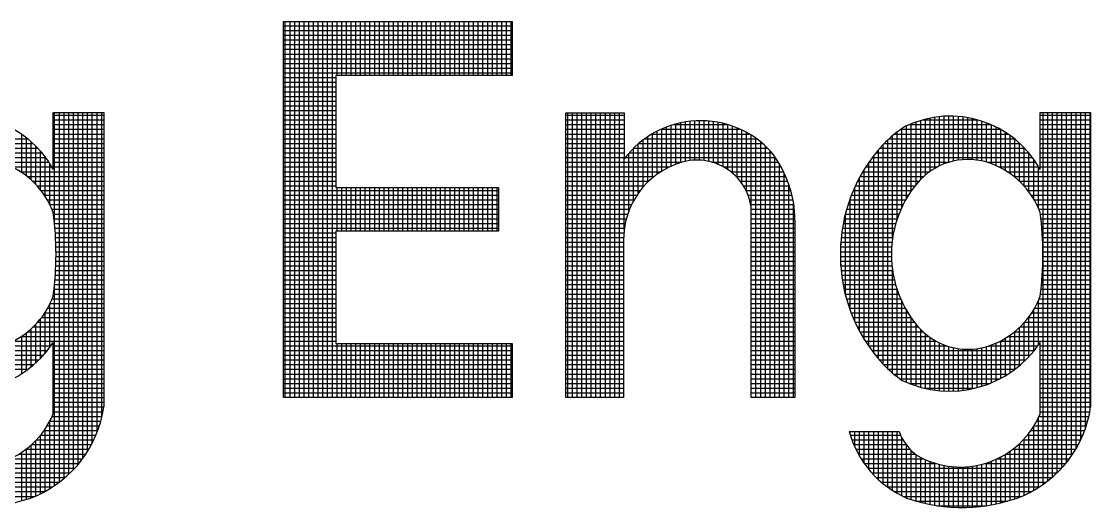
# Model space of a CAD drawing. Header units: inches. Extents: x 1019 to 1860, y -6 to 588.
# Drawn here: x 1741.166 to 1745.111, y 93.17 to 94.965 of the extents above; entities that cross this region are included whole.
import ezdxf

# ---------------------------------------------------------------- set-up
doc = ezdxf.new("R2010")
doc.units = ezdxf.units.IN
doc.header["$MEASUREMENT"] = 0
doc.layers.add('BG ÇÑ±¹Áö¿ª³\xad¹æ±â¼úÁÖ½ÄÈ¸»ç CI', color=7, linetype='Continuous')

msp = doc.modelspace()

# ---------------------------------------------------------------- linework, layer by layer
at = {"layer": 'BG ÇÑ±¹Áö¿ª³\xad¹æ±â¼úÁÖ½ÄÈ¸»ç CI', "color": 7, "linetype": 'Continuous', "lineweight": 25}
for p, q in [((1742.1333, 93.5772), (1742.1333, 94.9647)), ((1742.1333, 94.9647), (1742.9767, 94.9647)), ((1742.1333, 94.9484), (1742.9767, 94.9484)), ((1742.1396, 93.5772), (1742.1396, 94.9647)), ((1742.157, 93.5772), (1742.157, 94.9647)), ((1742.1743, 93.5772), (1742.1743, 94.9647)), ((1742.1917, 93.5772), (1742.1917, 94.9647)), ((1742.209, 93.5772), (1742.209, 94.9647)), ((1742.2264, 93.5772), (1742.2264, 94.9647)), ((1742.2438, 93.5772), (1742.2438, 94.9647)), ((1742.2611, 93.5772), (1742.2611, 94.9647)), ((1742.2785, 93.5772), (1742.2785, 94.9647)), ((1742.2959, 93.5772), (1742.2959, 94.9647)), ((1742.3132, 93.5772), (1742.3132, 94.9647)), ((1742.3306, 94.7654), (1742.3306, 94.9647)), ((1742.348, 94.7654), (1742.348, 94.9647)), ((1742.3653, 94.7654), (1742.3653, 94.9647)), ((1742.3827, 94.7654), (1742.3827, 94.9647)), ((1742.4001, 94.7654), (1742.4001, 94.9647)), ((1742.4174, 94.7654), (1742.4174, 94.9647)), ((1742.4348, 94.7654), (1742.4348, 94.9647)), ((1742.4521, 94.7654), (1742.4521, 94.9647)), ((1742.4695, 94.7654), (1742.4695, 94.9647)), ((1742.4869, 94.7654), (1742.4869, 94.9647)), ((1742.5042, 94.7654), (1742.5042, 94.9647)), ((1742.5216, 94.7654), (1742.5216, 94.9647)), ((1742.539, 94.7654), (1742.539, 94.9647)), ((1742.5563, 94.7654), (1742.5563, 94.9647)), ((1742.5737, 94.7654), (1742.5737, 94.9647)), ((1742.5911, 94.7654), (1742.5911, 94.9647)), ((1742.6084, 94.7654), (1742.6084, 94.9647)), ((1742.6258, 94.7654), (1742.6258, 94.9647)), ((1742.6432, 94.7654), (1742.6432, 94.9647)), ((1742.6605, 94.7654), (1742.6605, 94.9647)), ((1742.6779, 94.7654), (1742.6779, 94.9647)), ((1742.6953, 94.7654), (1742.6953, 94.9647)), ((1742.7126, 94.7654), (1742.7126, 94.9647)), ((1742.73, 94.7654), (1742.73, 94.9647)), ((1742.7473, 94.7654), (1742.7473, 94.9647)), ((1742.7647, 94.7654), (1742.7647, 94.9647)), ((1742.7821, 94.7654), (1742.7821, 94.9647)), ((1742.7994, 94.7654), (1742.7994, 94.9647)), ((1742.8168, 94.7654), (1742.8168, 94.9647)), ((1742.8342, 94.7654), (1742.8342, 94.9647)), ((1742.8515, 94.7654), (1742.8515, 94.9647)), ((1742.8689, 94.7654), (1742.8689, 94.9647)), ((1742.8863, 94.7654), (1742.8863, 94.9647)), ((1742.9036, 94.7654), (1742.9036, 94.9647)), ((1742.921, 94.7654), (1742.921, 94.9647)), ((1742.9384, 94.7654), (1742.9384, 94.9647)), ((1742.9557, 94.7654), (1742.9557, 94.9647)), ((1742.9731, 94.7654), (1742.9731, 94.9647)), ((1742.9767, 94.9647), (1742.9767, 94.7654)), ((1742.1333, 94.9311), (1742.9767, 94.9311)), ((1742.1333, 94.9137), (1742.9767, 94.9137)), ((1742.1333, 94.8963), (1742.9767, 94.8963)), ((1742.1333, 94.879), (1742.9767, 94.879)), ((1742.1333, 94.8616), (1742.9767, 94.8616)), ((1742.1333, 94.8442), (1742.9767, 94.8442)), ((1742.1333, 94.8269), (1742.9767, 94.8269)), ((1742.1333, 94.8095), (1742.9767, 94.8095)), ((1742.1333, 94.7922), (1742.9767, 94.7922)), ((1742.1333, 94.7748), (1742.9767, 94.7748)), ((1742.1333, 94.7574), (1742.3256, 94.7574)), ((1742.9767, 94.7654), (1742.3256, 94.7654)), ((1742.3256, 94.7654), (1742.3256, 94.3514)), ((1742.1333, 94.7401), (1742.3256, 94.7401)), ((1742.1333, 94.7227), (1742.3256, 94.7227)), ((1742.1333, 94.7053), (1742.3256, 94.7053)), ((1742.1333, 94.688), (1742.3256, 94.688)), ((1742.1333, 94.6706), (1742.3256, 94.6706)), ((1742.1333, 94.6532), (1742.3256, 94.6532)), ((1742.1333, 94.6359), (1742.3256, 94.6359)), ((1741.2837, 94.4177), (1741.2837, 94.6282)), ((1741.2837, 94.6282), (1741.4699, 94.6282)), ((1741.2837, 94.6185), (1741.4699, 94.6185)), ((1741.2837, 94.6011), (1741.4699, 94.6011)), ((1741.2887, 94.2143), (1741.2887, 94.6282)), ((1741.3061, 93.2641), (1741.3061, 94.6282)), ((1741.3235, 93.278), (1741.3235, 94.6282)), ((1741.3408, 93.2934), (1741.3408, 94.6282)), ((1741.3582, 93.3107), (1741.3582, 94.6282)), ((1741.3756, 93.3302), (1741.3756, 94.6282)), ((1741.3929, 93.3524), (1741.3929, 94.6282)), ((1741.4103, 93.3782), (1741.4103, 94.6282)), ((1741.4276, 93.4089), (1741.4276, 94.6282)), ((1741.445, 93.4474), (1741.445, 94.6282)), ((1741.4624, 93.5027), (1741.4624, 94.6282)), ((1741.4699, 94.6282), (1741.4699, 93.5419)), ((1742.1333, 94.6185), (1742.3256, 94.6185)), ((1742.1333, 94.6011), (1742.3256, 94.6011)), ((1743.1749, 93.5772), (1743.1749, 94.6276)), ((1743.1749, 94.6276), (1743.3898, 94.6276)), ((1743.1749, 94.6185), (1743.3898, 94.6185)), ((1743.1749, 94.6011), (1743.3898, 94.6011)), ((1743.1815, 93.5772), (1743.1815, 94.6276)), ((1743.1988, 93.5772), (1743.1988, 94.6276)), ((1743.2162, 93.5772), (1743.2162, 94.6276)), ((1743.2336, 93.5772), (1743.2336, 94.6276)), ((1743.2509, 93.5772), (1743.2509, 94.6276)), ((1743.2683, 93.5772), (1743.2683, 94.6276)), ((1743.2856, 93.5772), (1743.2856, 94.6276)), ((1743.303, 93.5772), (1743.303, 94.6276)), ((1743.3204, 93.5772), (1743.3204, 94.6276)), ((1743.3377, 93.5772), (1743.3377, 94.6276)), ((1743.3551, 93.5772), (1743.3551, 94.6276)), ((1743.3725, 93.5772), (1743.3725, 94.6276)), ((1743.3898, 94.6276), (1743.3898, 94.4574)), ((1743.5982, 94.4434), (1743.5982, 94.5905)), ((1743.6156, 94.4481), (1743.6156, 94.5938)), ((1743.6329, 94.4511), (1743.6329, 94.5962)), ((1743.6503, 94.4526), (1743.6503, 94.5977)), ((1743.6677, 94.4526), (1743.6677, 94.5983)), ((1743.685, 94.4511), (1743.685, 94.5981)), ((1743.7024, 94.448), (1743.7024, 94.597)), ((1743.7198, 94.4434), (1743.7198, 94.595)), ((1743.7371, 94.437), (1743.7371, 94.5922)), ((1744.4664, 94.3623), (1744.4664, 94.5936)), ((1744.4838, 94.3822), (1744.4838, 94.5993)), ((1744.4903, 94.6011), (1744.6939, 94.6011)), ((1744.5012, 94.3982), (1744.5012, 94.604)), ((1744.5185, 94.4114), (1744.5185, 94.6079)), ((1744.5359, 94.4224), (1744.5359, 94.6109)), ((1744.5533, 94.4315), (1744.5533, 94.6131)), ((1744.5706, 94.4389), (1744.5706, 94.6145)), ((1744.588, 94.4448), (1744.588, 94.6151)), ((1744.6053, 94.4493), (1744.6053, 94.6149)), ((1744.6227, 94.4525), (1744.6227, 94.6139)), ((1744.6401, 94.4544), (1744.6401, 94.6121)), ((1744.6574, 94.4551), (1744.6574, 94.6094)), ((1744.6748, 94.4545), (1744.6748, 94.606)), ((1744.6922, 94.4528), (1744.6922, 94.6016)), ((1744.7095, 94.4497), (1744.7095, 94.5964)), ((1744.7269, 94.4453), (1744.7269, 94.5903)), ((1744.9244, 94.4177), (1744.9244, 94.6282)), ((1744.9244, 94.6282), (1745.1106, 94.6282)), ((1744.9244, 94.6185), (1745.1106, 94.6185)), ((1744.9244, 94.6011), (1745.1106, 94.6011)), ((1744.9353, 93.2557), (1744.9353, 94.6282)), ((1744.9526, 93.2686), (1744.9526, 94.6282)), ((1744.97, 93.283), (1744.97, 94.6282)), ((1744.9874, 93.299), (1744.9874, 94.6282)), ((1745.0047, 93.317), (1745.0047, 94.6282)), ((1745.0221, 93.3374), (1745.0221, 94.6282)), ((1745.0395, 93.3607), (1745.0395, 94.6282)), ((1745.0568, 93.3879), (1745.0568, 94.6282)), ((1745.0742, 93.4208), (1745.0742, 94.6282)), ((1745.0916, 93.4634), (1745.0916, 94.6282)), ((1745.1089, 93.5314), (1745.1089, 94.6282)), ((1745.1106, 94.6282), (1745.1106, 93.5419)), ((1741.2837, 94.5838), (1741.4699, 94.5838)), ((1741.2837, 94.5664), (1741.4699, 94.5664)), ((1742.1333, 94.5838), (1742.3256, 94.5838)), ((1742.1333, 94.5664), (1742.3256, 94.5664)), ((1743.1749, 94.5838), (1743.3898, 94.5838)), ((1743.1749, 94.5664), (1743.3898, 94.5664)), ((1743.5114, 94.4005), (1743.5114, 94.5597)), ((1743.5253, 94.5664), (1743.8184, 94.5664)), ((1743.5287, 94.412), (1743.5287, 94.568)), ((1743.5461, 94.422), (1743.5461, 94.5751)), ((1743.5635, 94.4304), (1743.5635, 94.5813)), ((1743.5716, 94.5838), (1743.772, 94.5838)), ((1743.5808, 94.4375), (1743.5808, 94.5864)), ((1743.7545, 94.4286), (1743.7545, 94.5885)), ((1743.7719, 94.4181), (1743.7719, 94.5838)), ((1743.7892, 94.4049), (1743.7892, 94.5782)), ((1743.8066, 94.3882), (1743.8066, 94.5716)), ((1743.8239, 94.3666), (1743.8239, 94.5638)), ((1743.8413, 94.3363), (1743.8413, 94.5549)), ((1744.397, 94.2358), (1744.397, 94.5564)), ((1744.4108, 94.5664), (1744.7778, 94.5664)), ((1744.4143, 94.2793), (1744.4143, 94.5688)), ((1744.4317, 94.3122), (1744.4317, 94.5794)), ((1744.4413, 94.5838), (1744.7428, 94.5838)), ((1744.4491, 94.3393), (1744.4491, 94.587)), ((1744.7443, 94.4396), (1744.7443, 94.5832)), ((1744.7616, 94.4325), (1744.7616, 94.575)), ((1744.779, 94.4241), (1744.779, 94.5657)), ((1744.7964, 94.4143), (1744.7964, 94.5552)), ((1744.9244, 94.5838), (1745.1106, 94.5838)), ((1744.9244, 94.5664), (1745.1106, 94.5664)), ((1740.7083, 94.5143), (1741.2085, 94.5143)), ((1740.7264, 94.5317), (1741.1884, 94.5317)), ((1741.1672, 94.407), (1741.1672, 94.5476)), ((1741.1845, 94.3945), (1741.1845, 94.5348)), ((1741.2019, 94.3799), (1741.2019, 94.5203)), ((1741.2837, 94.5491), (1741.4699, 94.5491)), ((1741.2837, 94.5317), (1741.4699, 94.5317)), ((1741.2837, 94.5143), (1741.4699, 94.5143)), ((1742.1333, 94.5491), (1742.3256, 94.5491)), ((1742.1333, 94.5317), (1742.3256, 94.5317)), ((1742.1333, 94.5143), (1742.3256, 94.5143)), ((1743.1749, 94.5491), (1743.3898, 94.5491)), ((1743.1749, 94.5317), (1743.3898, 94.5317)), ((1743.1749, 94.5143), (1743.3898, 94.5143)), ((1743.4419, 94.3305), (1743.4419, 94.5131)), ((1743.4434, 94.5143), (1743.9003, 94.5143)), ((1743.4593, 94.3527), (1743.4593, 94.5271)), ((1743.4655, 94.5317), (1743.8781, 94.5317)), ((1743.4767, 94.3713), (1743.4767, 94.5394)), ((1743.492, 94.5491), (1743.8516, 94.5491)), ((1743.494, 94.387), (1743.494, 94.5502)), ((1743.8587, 93.5772), (1743.8587, 94.5448)), ((1743.876, 93.5772), (1743.876, 94.5332)), ((1743.8934, 93.5772), (1743.8934, 94.52)), ((1744.349, 94.5143), (1744.8492, 94.5143)), ((1744.3622, 93.6826), (1744.3622, 94.5272)), ((1744.3671, 94.5317), (1744.8291, 94.5317)), ((1744.3796, 94.1605), (1744.3796, 94.5426)), ((1744.3875, 94.5491), (1744.8057, 94.5491)), ((1744.8137, 94.403), (1744.8137, 94.5434)), ((1744.8311, 94.3898), (1744.8311, 94.5301)), ((1744.8485, 94.3745), (1744.8485, 94.515)), ((1744.9244, 94.5491), (1745.1106, 94.5491)), ((1744.9244, 94.5317), (1745.1106, 94.5317)), ((1744.9244, 94.5143), (1745.1106, 94.5143)), ((1740.6778, 94.4796), (1741.2416, 94.4796)), ((1740.6924, 94.497), (1741.2261, 94.497)), ((1741.2193, 94.363), (1741.2193, 94.504)), ((1741.2366, 94.3429), (1741.2366, 94.4854)), ((1741.2837, 94.497), (1741.4699, 94.497)), ((1741.2837, 94.4796), (1741.4699, 94.4796)), ((1742.1333, 94.497), (1742.3256, 94.497)), ((1742.1333, 94.4796), (1742.3256, 94.4796)), ((1743.1749, 94.497), (1743.3898, 94.497)), ((1743.1749, 94.4796), (1743.3898, 94.4796)), ((1743.4072, 94.2655), (1743.4072, 94.4788)), ((1743.4079, 94.4796), (1743.9354, 94.4796)), ((1743.4244, 94.497), (1743.9193, 94.497)), ((1743.4246, 94.3028), (1743.4246, 94.4971)), ((1743.9108, 93.5772), (1743.9108, 94.5051)), ((1743.9281, 93.5772), (1743.9281, 94.4879)), ((1744.3185, 94.4796), (1744.8822, 94.4796)), ((1744.3275, 93.7193), (1744.3275, 94.4905)), ((1744.3331, 94.497), (1744.8668, 94.497)), ((1744.3449, 93.6997), (1744.3449, 94.5101)), ((1744.8658, 94.3566), (1744.8658, 94.498)), ((1744.8832, 94.3353), (1744.8832, 94.4785)), ((1744.9244, 94.497), (1745.1106, 94.497)), ((1744.9244, 94.4796), (1745.1106, 94.4796)), ((1740.6644, 94.4622), (1741.2553, 94.4622)), ((1741.0878, 94.4449), (1741.2674, 94.4449)), ((1741.254, 94.3187), (1741.254, 94.4639)), ((1741.2714, 94.2881), (1741.2714, 94.4387)), ((1741.2837, 94.4622), (1741.4699, 94.4622)), ((1741.2837, 94.4449), (1741.4699, 94.4449)), ((1742.1333, 94.4622), (1742.3256, 94.4622)), ((1742.1333, 94.4449), (1742.3256, 94.4449)), ((1743.1749, 94.4622), (1743.3898, 94.4622)), ((1743.1749, 94.4449), (1743.603, 94.4449)), ((1743.3898, 94.1966), (1743.3898, 94.4575)), ((1743.3935, 94.4622), (1743.9478, 94.4622)), ((1743.7148, 94.4449), (1743.959, 94.4449)), ((1743.9455, 93.5772), (1743.9455, 94.4656)), ((1743.9629, 93.5772), (1743.9629, 94.4383)), ((1744.2926, 94.4449), (1744.5882, 94.4449)), ((1744.2928, 93.7646), (1744.2928, 94.4452)), ((1744.305, 94.4622), (1744.8959, 94.4622)), ((1744.3102, 93.7409), (1744.3102, 94.469)), ((1744.7284, 94.4449), (1744.9081, 94.4449)), ((1744.9005, 94.3092), (1744.9005, 94.4559)), ((1744.9244, 94.4622), (1745.1106, 94.4622)), ((1744.9244, 94.4449), (1745.1106, 94.4449)), ((1741.1316, 94.4275), (1741.2782, 94.4275)), ((1741.1624, 94.4101), (1741.4699, 94.4101)), ((1741.2837, 94.4275), (1741.4699, 94.4275)), ((1742.1333, 94.4275), (1742.3256, 94.4275)), ((1742.1333, 94.4101), (1742.3256, 94.4101)), ((1743.1749, 94.4275), (1743.5572, 94.4275)), ((1743.1749, 94.4101), (1743.5257, 94.4101)), ((1743.7565, 94.4275), (1743.9689, 94.4275)), ((1743.7827, 94.4101), (1743.9778, 94.4101)), ((1743.9802, 93.5772), (1743.9802, 94.4051)), ((1744.2703, 94.4101), (1744.5168, 94.4101)), ((1744.2754, 93.7912), (1744.2754, 94.4186)), ((1744.281, 94.4275), (1744.5453, 94.4275)), ((1744.7723, 94.4275), (1744.9189, 94.4275)), ((1744.8031, 94.4101), (1745.1106, 94.4101)), ((1744.9179, 94.2754), (1744.9179, 94.4291)), ((1744.9244, 94.4275), (1745.1106, 94.4275)), ((1741.1867, 94.3928), (1741.4699, 94.3928)), ((1741.2068, 94.3754), (1741.4699, 94.3754)), ((1741.2238, 94.358), (1741.4699, 94.358)), ((1742.1333, 94.3928), (1742.3256, 94.3928)), ((1742.1333, 94.3754), (1742.3256, 94.3754)), ((1742.1333, 94.358), (1742.3256, 94.358)), ((1743.1749, 94.3928), (1743.5011, 94.3928)), ((1743.1749, 94.3754), (1743.4809, 94.3754)), ((1743.1749, 94.358), (1743.464, 94.358)), ((1743.8022, 94.3928), (1743.9858, 94.3928)), ((1743.8174, 94.3754), (1743.9928, 94.3754)), ((1743.8296, 94.358), (1743.9989, 94.358)), ((1743.9976, 93.5772), (1743.9976, 94.362)), ((1744.2407, 93.8564), (1744.2407, 94.3535)), ((1744.2428, 94.358), (1744.463, 94.358)), ((1744.2512, 94.3754), (1744.4775, 94.3754)), ((1744.2581, 93.8213), (1744.2581, 94.3885)), ((1744.2604, 94.3928), (1744.4949, 94.3928)), ((1744.8274, 94.3928), (1745.1106, 94.3928)), ((1744.8475, 94.3754), (1745.1106, 94.3754)), ((1744.8645, 94.358), (1745.1106, 94.358)), ((1741.2384, 94.3407), (1741.4699, 94.3407)), ((1741.251, 94.3233), (1741.4699, 94.3233)), ((1742.1333, 94.3407), (1742.9259, 94.3407)), ((1742.1333, 94.3233), (1742.9259, 94.3233)), ((1742.3256, 94.3514), (1742.9259, 94.3514)), ((1742.3306, 94.1905), (1742.3306, 94.3514)), ((1742.348, 94.1905), (1742.348, 94.3514)), ((1742.3653, 94.1905), (1742.3653, 94.3514)), ((1742.3827, 94.1905), (1742.3827, 94.3514)), ((1742.4001, 94.1905), (1742.4001, 94.3514)), ((1742.4174, 94.1905), (1742.4174, 94.3514)), ((1742.4348, 94.1905), (1742.4348, 94.3514)), ((1742.4521, 94.1905), (1742.4521, 94.3514)), ((1742.4695, 94.1905), (1742.4695, 94.3514)), ((1742.4869, 94.1905), (1742.4869, 94.3514)), ((1742.5042, 94.1905), (1742.5042, 94.3514)), ((1742.5216, 94.1905), (1742.5216, 94.3514)), ((1742.539, 94.1905), (1742.539, 94.3514)), ((1742.5563, 94.1905), (1742.5563, 94.3514)), ((1742.5737, 94.1905), (1742.5737, 94.3514)), ((1742.5911, 94.1905), (1742.5911, 94.3514)), ((1742.6084, 94.1905), (1742.6084, 94.3514)), ((1742.6258, 94.1905), (1742.6258, 94.3514)), ((1742.6432, 94.1905), (1742.6432, 94.3514)), ((1742.6605, 94.1905), (1742.6605, 94.3514)), ((1742.6779, 94.1905), (1742.6779, 94.3514)), ((1742.6953, 94.1905), (1742.6953, 94.3514)), ((1742.7126, 94.1905), (1742.7126, 94.3514)), ((1742.73, 94.1905), (1742.73, 94.3514)), ((1742.7473, 94.1905), (1742.7473, 94.3514)), ((1742.7647, 94.1905), (1742.7647, 94.3514)), ((1742.7821, 94.1905), (1742.7821, 94.3514)), ((1742.7994, 94.1905), (1742.7994, 94.3514)), ((1742.8168, 94.1905), (1742.8168, 94.3514)), ((1742.8342, 94.1905), (1742.8342, 94.3514)), ((1742.8515, 94.1905), (1742.8515, 94.3514)), ((1742.8689, 94.1905), (1742.8689, 94.3514)), ((1742.8863, 94.1905), (1742.8863, 94.3514)), ((1742.9036, 94.1905), (1742.9036, 94.3514)), ((1742.921, 94.1905), (1742.921, 94.3514)), ((1742.9259, 94.3514), (1742.9259, 94.1905)), ((1743.1749, 94.3407), (1743.4495, 94.3407)), ((1743.1749, 94.3233), (1743.437, 94.3233)), ((1743.8392, 94.3407), (1744.0042, 94.3407)), ((1743.8468, 94.3233), (1744.0087, 94.3233)), ((1744.228, 94.3233), (1744.4384, 94.3233)), ((1744.235, 94.3407), (1744.45, 94.3407)), ((1744.8791, 94.3407), (1745.1106, 94.3407)), ((1744.8916, 94.3233), (1745.1106, 94.3233)), ((1741.2618, 94.3059), (1741.4699, 94.3059)), ((1741.2711, 94.2886), (1741.4699, 94.2886)), ((1742.1333, 94.3059), (1742.9259, 94.3059)), ((1742.1333, 94.2886), (1742.9259, 94.2886)), ((1743.1749, 94.3059), (1743.4263, 94.3059)), ((1743.1749, 94.2886), (1743.4172, 94.2886)), ((1743.8525, 94.3059), (1744.0124, 94.3059)), ((1743.8565, 94.2886), (1744.0154, 94.2886)), ((1743.8579, 93.5772), (1743.8579, 94.2802)), ((1744.015, 93.5772), (1744.015, 94.2914)), ((1744.2156, 94.2886), (1744.4189, 94.2886)), ((1744.2215, 94.3059), (1744.4281, 94.3059)), ((1744.2233, 93.8988), (1744.2233, 94.3111)), ((1744.9025, 94.3059), (1745.1106, 94.3059)), ((1744.9118, 94.2886), (1745.1106, 94.2886)), ((1741.279, 94.2712), (1741.4699, 94.2712)), ((1741.2844, 94.2539), (1741.4699, 94.2539)), ((1741.2865, 94.2365), (1741.4699, 94.2365)), ((1742.1333, 94.2712), (1742.9259, 94.2712)), ((1742.1333, 94.2539), (1742.9259, 94.2539)), ((1742.1333, 94.2365), (1742.9259, 94.2365)), ((1743.1749, 94.2712), (1743.4095, 94.2712)), ((1743.1749, 94.2539), (1743.403, 94.2539)), ((1743.1749, 94.2365), (1743.3977, 94.2365)), ((1743.8579, 94.2712), (1744.0176, 94.2712)), ((1743.8579, 94.2539), (1744.0191, 94.2539)), ((1743.8579, 94.2365), (1744.0198, 94.2365)), ((1744.2015, 94.2365), (1744.3972, 94.2365)), ((1744.2057, 94.2539), (1744.4035, 94.2539)), ((1744.206, 93.9548), (1744.206, 94.255)), ((1744.2104, 94.2712), (1744.4107, 94.2712)), ((1744.9197, 94.2712), (1745.1106, 94.2712)), ((1744.9251, 94.2539), (1745.1106, 94.2539)), ((1744.9272, 94.2365), (1745.1106, 94.2365)), ((1741.2883, 94.2191), (1741.4699, 94.2191)), ((1741.2898, 94.2018), (1741.4699, 94.2018)), ((1742.1333, 94.2191), (1742.9259, 94.2191)), ((1742.1333, 94.2018), (1742.9259, 94.2018)), ((1743.1749, 94.2191), (1743.3936, 94.2191)), ((1743.1749, 94.2018), (1743.3905, 94.2018)), ((1743.8579, 94.2191), (1744.0199, 94.2191)), ((1743.8579, 94.2018), (1744.0199, 94.2018)), ((1744.0199, 94.2306), (1744.0199, 93.5772)), ((1744.1949, 94.2018), (1744.3872, 94.2018)), ((1744.1979, 94.2191), (1744.3918, 94.2191)), ((1744.929, 94.2191), (1745.1106, 94.2191)), ((1744.9305, 94.2018), (1745.1106, 94.2018)), ((1741.2911, 94.1844), (1741.4699, 94.1844)), ((1741.2921, 94.167), (1741.4699, 94.167)), ((1742.1333, 94.1844), (1742.3256, 94.1844)), ((1742.1333, 94.167), (1742.3256, 94.167)), ((1742.9259, 94.1905), (1742.3256, 94.1905)), ((1742.3256, 94.1905), (1742.3256, 93.7765)), ((1743.1749, 94.1844), (1743.3885, 94.1844)), ((1743.1749, 94.167), (1743.3875, 94.167)), ((1743.8579, 94.1844), (1744.0199, 94.1844)), ((1743.8579, 94.167), (1744.0199, 94.167)), ((1744.1904, 94.167), (1744.3805, 94.167)), ((1744.1924, 94.1844), (1744.3835, 94.1844)), ((1744.9318, 94.1844), (1745.1106, 94.1844)), ((1744.9328, 94.167), (1745.1106, 94.167)), ((1741.2929, 94.1497), (1741.4699, 94.1497)), ((1741.2934, 94.1323), (1741.4699, 94.1323)), ((1742.1333, 94.1497), (1742.3256, 94.1497)), ((1742.1333, 94.1323), (1742.3256, 94.1323)), ((1743.1749, 94.1497), (1743.3875, 94.1497)), ((1743.1749, 94.1323), (1743.3875, 94.1323)), ((1743.3875, 94.1532), (1743.3875, 93.5772)), ((1743.8579, 94.1497), (1744.0199, 94.1497)), ((1743.8579, 94.1323), (1744.0199, 94.1323)), ((1744.1879, 94.1323), (1744.3769, 94.1323)), ((1744.1886, 94.0644), (1744.1886, 94.1455)), ((1744.1889, 94.1497), (1744.3783, 94.1497)), ((1744.9336, 94.1497), (1745.1106, 94.1497)), ((1744.9341, 94.1323), (1745.1106, 94.1323)), ((1741.2935, 94.0802), (1741.4699, 94.0802)), ((1741.2937, 94.1149), (1741.4699, 94.1149)), ((1741.2937, 94.0976), (1741.4699, 94.0976)), ((1742.1333, 94.1149), (1742.3256, 94.1149)), ((1742.1333, 94.0976), (1742.3256, 94.0976)), ((1742.1333, 94.0802), (1742.3256, 94.0802)), ((1743.1749, 94.1149), (1743.3875, 94.1149)), ((1743.1749, 94.0976), (1743.3875, 94.0976)), ((1743.1749, 94.0802), (1743.3875, 94.0802)), ((1743.8579, 94.1149), (1744.0199, 94.1149)), ((1743.8579, 94.0976), (1744.0199, 94.0976)), ((1743.8579, 94.0802), (1744.0199, 94.0802)), ((1744.1874, 94.0976), (1744.3762, 94.0976)), ((1744.1875, 94.1149), (1744.3762, 94.1149)), ((1744.1878, 94.0802), (1744.3768, 94.0802)), ((1744.9342, 94.0802), (1745.1106, 94.0802)), ((1744.9344, 94.1149), (1745.1106, 94.1149)), ((1744.9344, 94.0976), (1745.1106, 94.0976)), ((1741.2923, 94.0455), (1741.4699, 94.0455)), ((1741.293, 94.0628), (1741.4699, 94.0628)), ((1742.1333, 94.0628), (1742.3256, 94.0628)), ((1742.1333, 94.0455), (1742.3256, 94.0455)), ((1743.1749, 94.0628), (1743.3875, 94.0628)), ((1743.1749, 94.0455), (1743.3875, 94.0455)), ((1743.8579, 94.0628), (1744.0199, 94.0628)), ((1743.8579, 94.0455), (1744.0199, 94.0455)), ((1744.1887, 94.0628), (1744.3781, 94.0628)), ((1744.1901, 94.0455), (1744.3801, 94.0455)), ((1744.3796, 93.6673), (1744.3796, 94.0493)), ((1744.933, 94.0455), (1745.1106, 94.0455)), ((1744.9337, 94.0628), (1745.1106, 94.0628)), ((1741.29, 94.0108), (1741.4699, 94.0108)), ((1741.2913, 94.0281), (1741.4699, 94.0281)), ((1742.1333, 94.0281), (1742.3256, 94.0281)), ((1742.1333, 94.0108), (1742.3256, 94.0108)), ((1743.1749, 94.0281), (1743.3875, 94.0281)), ((1743.1749, 94.0108), (1743.3875, 94.0108)), ((1743.8579, 94.0281), (1744.0199, 94.0281)), ((1743.8579, 94.0108), (1744.0199, 94.0108)), ((1744.192, 94.0281), (1744.383, 94.0281)), ((1744.1945, 94.0108), (1744.3866, 94.0108)), ((1744.9307, 94.0108), (1745.1106, 94.0108)), ((1744.932, 94.0281), (1745.1106, 94.0281)), ((1741.2868, 93.976), (1741.4699, 93.976)), ((1741.2885, 93.9934), (1741.4699, 93.9934)), ((1741.2887, 93.2517), (1741.2887, 93.9955)), ((1742.1333, 93.9934), (1742.3256, 93.9934)), ((1742.1333, 93.976), (1742.3256, 93.976)), ((1743.1749, 93.9934), (1743.3875, 93.9934)), ((1743.1749, 93.976), (1743.3875, 93.976)), ((1743.8579, 93.9934), (1744.0199, 93.9934)), ((1743.8579, 93.976), (1744.0199, 93.976)), ((1744.1974, 93.9934), (1744.391, 93.9934)), ((1744.2009, 93.976), (1744.3963, 93.976)), ((1744.397, 93.6535), (1744.397, 93.974)), ((1744.9274, 93.976), (1745.1106, 93.976)), ((1744.9292, 93.9934), (1745.1106, 93.9934)), ((1741.2714, 93.7622), (1741.2714, 93.9218)), ((1741.2724, 93.9239), (1741.4699, 93.9239)), ((1741.2802, 93.9413), (1741.4699, 93.9413)), ((1741.2848, 93.9587), (1741.4699, 93.9587)), ((1742.1333, 93.9587), (1742.3256, 93.9587)), ((1742.1333, 93.9413), (1742.3256, 93.9413)), ((1742.1333, 93.9239), (1742.3256, 93.9239)), ((1743.1749, 93.9587), (1743.3875, 93.9587)), ((1743.1749, 93.9413), (1743.3875, 93.9413)), ((1743.1749, 93.9239), (1743.3875, 93.9239)), ((1743.8579, 93.9587), (1744.0199, 93.9587)), ((1743.8579, 93.9413), (1744.0199, 93.9413)), ((1743.8579, 93.9239), (1744.0199, 93.9239)), ((1744.205, 93.9587), (1744.4024, 93.9587)), ((1744.2096, 93.9413), (1744.4095, 93.9413)), ((1744.2148, 93.9239), (1744.4175, 93.9239)), ((1744.4143, 93.641), (1744.4143, 93.9306)), ((1744.9131, 93.9239), (1745.1106, 93.9239)), ((1744.9179, 93.7703), (1744.9179, 93.9344)), ((1744.9208, 93.9413), (1745.1106, 93.9413)), ((1744.9254, 93.9587), (1745.1106, 93.9587)), ((1741.2527, 93.8892), (1741.4699, 93.8892)), ((1741.254, 93.7404), (1741.254, 93.8911)), ((1741.2633, 93.9066), (1741.4699, 93.9066)), ((1742.1333, 93.9066), (1742.3256, 93.9066)), ((1742.1333, 93.8892), (1742.3256, 93.8892)), ((1743.1749, 93.9066), (1743.3875, 93.9066)), ((1743.1749, 93.8892), (1743.3875, 93.8892)), ((1743.8579, 93.9066), (1744.0199, 93.9066)), ((1743.8579, 93.8892), (1744.0199, 93.8892)), ((1744.2205, 93.9066), (1744.4266, 93.9066)), ((1744.2269, 93.8892), (1744.4368, 93.8892)), ((1744.4317, 93.6328), (1744.4317, 93.8976)), ((1744.8934, 93.8892), (1745.1106, 93.8892)), ((1744.9005, 93.7474), (1744.9005, 93.9006)), ((1744.904, 93.9066), (1745.1106, 93.9066)), ((1741.2193, 93.7046), (1741.2193, 93.8469)), ((1741.2262, 93.8545), (1741.4699, 93.8545)), ((1741.2366, 93.7214), (1741.2366, 93.8669)), ((1741.2405, 93.8718), (1741.4699, 93.8718)), ((1742.1333, 93.8718), (1742.3256, 93.8718)), ((1742.1333, 93.8545), (1742.3256, 93.8545)), ((1743.1749, 93.8718), (1743.3875, 93.8718)), ((1743.1749, 93.8545), (1743.3875, 93.8545)), ((1743.8579, 93.8718), (1744.0199, 93.8718)), ((1743.8579, 93.8545), (1744.0199, 93.8545)), ((1744.2339, 93.8718), (1744.4482, 93.8718)), ((1744.2416, 93.8545), (1744.4609, 93.8545)), ((1744.4491, 93.6258), (1744.4491, 93.8705)), ((1744.4664, 93.6198), (1744.4664, 93.8475)), ((1744.8658, 93.7101), (1744.8658, 93.8532)), ((1744.8669, 93.8545), (1745.1106, 93.8545)), ((1744.8811, 93.8718), (1745.1106, 93.8718)), ((1744.8832, 93.7276), (1744.8832, 93.8745)), ((1741.1665, 93.8024), (1741.4699, 93.8024)), ((1741.1672, 93.6645), (1741.1672, 93.8028)), ((1741.1845, 93.6764), (1741.1845, 93.8154)), ((1741.1901, 93.8197), (1741.4699, 93.8197)), ((1741.2019, 93.6897), (1741.2019, 93.8299)), ((1741.2096, 93.8371), (1741.4699, 93.8371)), ((1742.1333, 93.8371), (1742.3256, 93.8371)), ((1742.1333, 93.8197), (1742.3256, 93.8197)), ((1742.1333, 93.8024), (1742.3256, 93.8024)), ((1743.1749, 93.8371), (1743.3875, 93.8371)), ((1743.1749, 93.8197), (1743.3875, 93.8197)), ((1743.1749, 93.8024), (1743.3875, 93.8024)), ((1743.8579, 93.8371), (1744.0199, 93.8371)), ((1743.8579, 93.8197), (1744.0199, 93.8197)), ((1743.8579, 93.8024), (1744.0199, 93.8024)), ((1744.2499, 93.8371), (1744.4752, 93.8371)), ((1744.2589, 93.8197), (1744.492, 93.8197)), ((1744.2687, 93.8024), (1744.513, 93.8024)), ((1744.4838, 93.6146), (1744.4838, 93.8276)), ((1744.5012, 93.6102), (1744.5012, 93.8117)), ((1744.8072, 93.8024), (1745.1106, 93.8024)), ((1744.8137, 93.6684), (1744.8137, 93.8069)), ((1744.8307, 93.8197), (1745.1106, 93.8197)), ((1744.8311, 93.6807), (1744.8311, 93.82)), ((1744.8485, 93.6946), (1744.8485, 93.8353)), ((1744.8503, 93.8371), (1745.1106, 93.8371)), ((1741.0962, 93.7676), (1741.2754, 93.7676)), ((1741.137, 93.785), (1741.4699, 93.785)), ((1741.2837, 93.5162), (1741.2837, 93.7797)), ((1741.2837, 93.7676), (1741.4699, 93.7676)), ((1742.1333, 93.785), (1742.3256, 93.785)), ((1742.1333, 93.7676), (1742.9767, 93.7676)), ((1742.3256, 93.7765), (1742.9767, 93.7765)), ((1742.3306, 93.5772), (1742.3306, 93.7765)), ((1742.348, 93.5772), (1742.348, 93.7765)), ((1742.3653, 93.5772), (1742.3653, 93.7765)), ((1742.3827, 93.5772), (1742.3827, 93.7765)), ((1742.4001, 93.5772), (1742.4001, 93.7765)), ((1742.4174, 93.5772), (1742.4174, 93.7765)), ((1742.4348, 93.5772), (1742.4348, 93.7765)), ((1742.4521, 93.5772), (1742.4521, 93.7765)), ((1742.4695, 93.5772), (1742.4695, 93.7765)), ((1742.4869, 93.5772), (1742.4869, 93.7765)), ((1742.5042, 93.5772), (1742.5042, 93.7765)), ((1742.5216, 93.5772), (1742.5216, 93.7765)), ((1742.539, 93.5772), (1742.539, 93.7765)), ((1742.5563, 93.5772), (1742.5563, 93.7765)), ((1742.5737, 93.5772), (1742.5737, 93.7765)), ((1742.5911, 93.5772), (1742.5911, 93.7765)), ((1742.6084, 93.5772), (1742.6084, 93.7765)), ((1742.6258, 93.5772), (1742.6258, 93.7765)), ((1742.6432, 93.5772), (1742.6432, 93.7765)), ((1742.6605, 93.5772), (1742.6605, 93.7765)), ((1742.6779, 93.5772), (1742.6779, 93.7765)), ((1742.6953, 93.5772), (1742.6953, 93.7765)), ((1742.7126, 93.5772), (1742.7126, 93.7765)), ((1742.73, 93.5772), (1742.73, 93.7765)), ((1742.7473, 93.5772), (1742.7473, 93.7765)), ((1742.7647, 93.5772), (1742.7647, 93.7765)), ((1742.7821, 93.5772), (1742.7821, 93.7765)), ((1742.7994, 93.5772), (1742.7994, 93.7765)), ((1742.8168, 93.5772), (1742.8168, 93.7765)), ((1742.8342, 93.5772), (1742.8342, 93.7765)), ((1742.8515, 93.5772), (1742.8515, 93.7765)), ((1742.8689, 93.5772), (1742.8689, 93.7765)), ((1742.8863, 93.5772), (1742.8863, 93.7765)), ((1742.9036, 93.5772), (1742.9036, 93.7765)), ((1742.921, 93.5772), (1742.921, 93.7765)), ((1742.9384, 93.5772), (1742.9384, 93.7765)), ((1742.9557, 93.5772), (1742.9557, 93.7765)), ((1742.9731, 93.5772), (1742.9731, 93.7765)), ((1742.9767, 93.7765), (1742.9767, 93.5772)), ((1743.1749, 93.785), (1743.3875, 93.785)), ((1743.1749, 93.7676), (1743.3875, 93.7676)), ((1743.8579, 93.785), (1744.0199, 93.785)), ((1743.8579, 93.7676), (1744.0199, 93.7676)), ((1744.2793, 93.785), (1744.5402, 93.785)), ((1744.2907, 93.7676), (1744.5797, 93.7676)), ((1744.5185, 93.6067), (1744.5185, 93.7985)), ((1744.5359, 93.6039), (1744.5359, 93.7875)), ((1744.5533, 93.6019), (1744.5533, 93.7784)), ((1744.5706, 93.6007), (1744.5706, 93.7709)), ((1744.588, 93.6003), (1744.588, 93.765)), ((1744.7269, 93.6243), (1744.7269, 93.7645)), ((1744.7369, 93.7676), (1744.9161, 93.7676)), ((1744.7443, 93.6311), (1744.7443, 93.7703)), ((1744.7616, 93.6388), (1744.7616, 93.7773)), ((1744.7776, 93.785), (1745.1106, 93.785)), ((1744.779, 93.6475), (1744.779, 93.7857)), ((1744.7964, 93.6574), (1744.7964, 93.7955)), ((1744.9244, 93.5162), (1744.9244, 93.7797)), ((1744.9244, 93.7676), (1745.1106, 93.7676)), ((1740.6624, 93.7503), (1741.2622, 93.7503)), ((1740.6757, 93.7329), (1741.2474, 93.7329)), ((1741.2837, 93.7503), (1741.4699, 93.7503)), ((1741.2837, 93.7329), (1741.4699, 93.7329)), ((1742.1333, 93.7503), (1742.9767, 93.7503)), ((1742.1333, 93.7329), (1742.9767, 93.7329)), ((1743.1749, 93.7503), (1743.3875, 93.7503)), ((1743.1749, 93.7329), (1743.3875, 93.7329)), ((1743.8579, 93.7503), (1744.0199, 93.7503)), ((1743.8579, 93.7329), (1744.0199, 93.7329)), ((1744.3031, 93.7503), (1744.9029, 93.7503)), ((1744.3164, 93.7329), (1744.8881, 93.7329)), ((1744.6053, 93.6005), (1744.6053, 93.7605)), ((1744.6227, 93.6016), (1744.6227, 93.7573)), ((1744.6401, 93.6034), (1744.6401, 93.7554)), ((1744.6574, 93.606), (1744.6574, 93.7547)), ((1744.6748, 93.6093), (1744.6748, 93.7553)), ((1744.6922, 93.6135), (1744.6922, 93.7571)), ((1744.7095, 93.6185), (1744.7095, 93.7601)), ((1744.9244, 93.7503), (1745.1106, 93.7503)), ((1744.9244, 93.7329), (1745.1106, 93.7329)), ((1740.6901, 93.7156), (1741.2308, 93.7156)), ((1740.7057, 93.6982), (1741.212, 93.6982)), ((1741.2837, 93.7156), (1741.4699, 93.7156)), ((1741.2837, 93.6982), (1741.4699, 93.6982)), ((1742.1333, 93.7156), (1742.9767, 93.7156)), ((1742.1333, 93.6982), (1742.9767, 93.6982)), ((1743.1749, 93.7156), (1743.3875, 93.7156)), ((1743.1749, 93.6982), (1743.3875, 93.6982)), ((1743.8579, 93.7156), (1744.0199, 93.7156)), ((1743.8579, 93.6982), (1744.0199, 93.6982)), ((1744.3307, 93.7156), (1744.8715, 93.7156)), ((1744.3464, 93.6982), (1744.8527, 93.6982)), ((1744.9244, 93.7156), (1745.1106, 93.7156)), ((1744.9244, 93.6982), (1745.1106, 93.6982)), ((1740.7235, 93.6808), (1741.1905, 93.6808)), ((1741.2837, 93.6808), (1741.4699, 93.6808)), ((1741.2837, 93.6635), (1741.4699, 93.6635)), ((1741.2837, 93.6461), (1741.4699, 93.6461)), ((1742.1333, 93.6808), (1742.9767, 93.6808)), ((1742.1333, 93.6635), (1742.9767, 93.6635)), ((1742.1333, 93.6461), (1742.9767, 93.6461)), ((1743.1749, 93.6808), (1743.3875, 93.6808)), ((1743.1749, 93.6635), (1743.3875, 93.6635)), ((1743.1749, 93.6461), (1743.3875, 93.6461)), ((1743.8579, 93.6808), (1744.0199, 93.6808)), ((1743.8579, 93.6635), (1744.0199, 93.6635)), ((1743.8579, 93.6461), (1744.0199, 93.6461)), ((1744.3642, 93.6808), (1744.8312, 93.6808)), ((1744.3842, 93.6635), (1744.8062, 93.6635)), ((1744.407, 93.6461), (1744.7763, 93.6461)), ((1744.9244, 93.6808), (1745.1106, 93.6808)), ((1744.9244, 93.6635), (1745.1106, 93.6635)), ((1744.9244, 93.6461), (1745.1106, 93.6461)), ((1741.2837, 93.6287), (1741.4699, 93.6287)), ((1741.2837, 93.6114), (1741.4699, 93.6114)), ((1742.1333, 93.6287), (1742.9767, 93.6287)), ((1742.1333, 93.6114), (1742.9767, 93.6114)), ((1743.1749, 93.6287), (1743.3875, 93.6287)), ((1743.1749, 93.6114), (1743.3875, 93.6114)), ((1743.8579, 93.6287), (1744.0199, 93.6287)), ((1743.8579, 93.6114), (1744.0199, 93.6114)), ((1744.4415, 93.6287), (1744.7385, 93.6287)), ((1744.4962, 93.6114), (1744.6838, 93.6114)), ((1744.9244, 93.6287), (1745.1106, 93.6287)), ((1744.9244, 93.6114), (1745.1106, 93.6114)), ((1741.2837, 93.594), (1741.4699, 93.594)), ((1741.2837, 93.5766), (1741.4699, 93.5766)), ((1742.1333, 93.594), (1742.9767, 93.594)), ((1742.9767, 93.5772), (1742.1333, 93.5772)), ((1743.1749, 93.594), (1743.3875, 93.594)), ((1743.3875, 93.5772), (1743.1749, 93.5772)), ((1743.8579, 93.594), (1744.0199, 93.594)), ((1744.0199, 93.5772), (1743.8579, 93.5772)), ((1744.9244, 93.594), (1745.1106, 93.594)), ((1744.9244, 93.5766), (1745.1106, 93.5766)), ((1741.2837, 93.5593), (1741.4699, 93.5593)), ((1741.2837, 93.5419), (1741.4699, 93.5419)), ((1744.9244, 93.5593), (1745.1106, 93.5593)), ((1744.9244, 93.5419), (1745.1106, 93.5419)), ((1741.2712, 93.4898), (1741.4591, 93.4898)), ((1741.2714, 93.2405), (1741.2714, 93.4902)), ((1741.2797, 93.5072), (1741.4634, 93.5072)), ((1741.2837, 93.5245), (1741.467, 93.5245)), ((1744.9118, 93.4898), (1745.0997, 93.4898)), ((1744.9179, 93.2441), (1744.9179, 93.5018)), ((1744.9204, 93.5072), (1745.1041, 93.5072)), ((1744.9244, 93.5245), (1745.1077, 93.5245)), ((1741.2497, 93.4551), (1741.4479, 93.4551)), ((1741.254, 93.2305), (1741.254, 93.4613)), ((1741.2612, 93.4725), (1741.4539, 93.4725)), ((1744.2202, 93.4517), (1744.4041, 93.4517)), ((1744.2233, 93.4407), (1744.2233, 93.4517)), ((1744.2407, 93.3943), (1744.2407, 93.4517)), ((1744.2581, 93.3606), (1744.2581, 93.4517)), ((1744.2754, 93.3334), (1744.2754, 93.4517)), ((1744.2928, 93.3106), (1744.2928, 93.4517)), ((1744.3102, 93.291), (1744.3102, 93.4517)), ((1744.3275, 93.2739), (1744.3275, 93.4517)), ((1744.3449, 93.2588), (1744.3449, 93.4517)), ((1744.3622, 93.2455), (1744.3622, 93.4517)), ((1744.3796, 93.2337), (1744.3796, 93.4517)), ((1744.397, 93.2233), (1744.397, 93.4517)), ((1744.8904, 93.4551), (1745.0886, 93.4551)), ((1744.9005, 93.2337), (1744.9005, 93.4703)), ((1744.9019, 93.4725), (1745.0946, 93.4725)), ((1741.2193, 93.2136), (1741.2193, 93.4183)), ((1741.2212, 93.4204), (1741.4333, 93.4204)), ((1741.2365, 93.4377), (1741.4411, 93.4377)), ((1741.2366, 93.2215), (1741.2366, 93.4379)), ((1744.2242, 93.4377), (1744.4097, 93.4377)), ((1744.2301, 93.4204), (1744.4185, 93.4204)), ((1744.4143, 93.2141), (1744.4143, 93.428)), ((1744.8485, 93.2091), (1744.8485, 93.4069)), ((1744.8619, 93.4204), (1745.074, 93.4204)), ((1744.8658, 93.2161), (1744.8658, 93.4246)), ((1744.8772, 93.4377), (1745.0817, 93.4377)), ((1744.8832, 93.2244), (1744.8832, 93.4453)), ((1741.1574, 93.3683), (1741.4039, 93.3683)), ((1741.1672, 93.1955), (1741.1672, 93.3746)), ((1741.1826, 93.3856), (1741.4148, 93.3856)), ((1741.1845, 93.2009), (1741.1845, 93.3871)), ((1741.2019, 93.2069), (1741.2019, 93.4016)), ((1741.2035, 93.403), (1741.4246, 93.403)), ((1744.2369, 93.403), (1744.4299, 93.403)), ((1744.2447, 93.3856), (1744.4444, 93.3856)), ((1744.2537, 93.3683), (1744.4633, 93.3683)), ((1744.4317, 93.206), (1744.4317, 93.4006)), ((1744.4491, 93.1998), (1744.4491, 93.3809)), ((1744.798, 93.3683), (1745.0446, 93.3683)), ((1744.8137, 93.1973), (1744.8137, 93.3786)), ((1744.8233, 93.3856), (1745.0555, 93.3856)), ((1744.8311, 93.2029), (1744.8311, 93.3918)), ((1744.8442, 93.403), (1745.0652, 93.403)), ((1741.08, 93.3335), (1741.3783, 93.3335)), ((1741.1254, 93.3509), (1741.3918, 93.3509)), ((1744.2639, 93.3509), (1744.4931, 93.3509)), ((1744.2753, 93.3335), (1744.5386, 93.3335)), ((1744.4664, 93.1945), (1744.4664, 93.3658)), ((1744.4838, 93.1897), (1744.4838, 93.3555)), ((1744.5012, 93.1855), (1744.5012, 93.3473)), ((1744.5185, 93.1818), (1744.5185, 93.3402)), ((1744.5359, 93.1787), (1744.5359, 93.3344)), ((1744.5533, 93.1761), (1744.5533, 93.3296)), ((1744.7095, 93.175), (1744.7095, 93.3304)), ((1744.7207, 93.3335), (1745.019, 93.3335)), ((1744.7269, 93.1774), (1744.7269, 93.3355)), ((1744.7443, 93.1803), (1744.7443, 93.3416)), ((1744.7616, 93.1837), (1744.7616, 93.3488)), ((1744.7661, 93.3509), (1745.0325, 93.3509)), ((1744.779, 93.1877), (1744.779, 93.3573)), ((1744.7964, 93.1922), (1744.7964, 93.3672)), ((1740.6476, 93.3162), (1741.3633, 93.3162)), ((1740.6623, 93.2988), (1741.3465, 93.2988)), ((1744.2883, 93.3162), (1745.0039, 93.3162)), ((1744.303, 93.2988), (1744.9871, 93.2988)), ((1744.5706, 93.1739), (1744.5706, 93.3258)), ((1744.588, 93.1723), (1744.588, 93.323)), ((1744.6053, 93.1712), (1744.6053, 93.3212)), ((1744.6227, 93.1706), (1744.6227, 93.3204)), ((1744.6401, 93.1705), (1744.6401, 93.3205)), ((1744.6574, 93.1708), (1744.6574, 93.3215)), ((1744.6748, 93.1717), (1744.6748, 93.3235)), ((1744.6922, 93.1731), (1744.6922, 93.3265)), ((1740.6789, 93.2814), (1741.3275, 93.2814)), ((1740.6979, 93.2641), (1741.306, 93.2641)), ((1744.3196, 93.2814), (1744.9682, 93.2814)), ((1744.3386, 93.2641), (1744.9467, 93.2641)), ((1740.7199, 93.2467), (1741.2813, 93.2467)), ((1740.7459, 93.2294), (1741.252, 93.2294)), ((1740.7779, 93.212), (1741.2153, 93.212)), ((1744.3606, 93.2467), (1744.9219, 93.2467)), ((1744.3866, 93.2294), (1744.8926, 93.2294)), ((1744.4186, 93.212), (1744.856, 93.212)), ((1744.466, 93.1946), (1744.8049, 93.1946)), ((1744.5449, 93.1773), (1744.726, 93.1773))]:
    msp.add_line(p, q, dxfattribs=at)
for centre, radius, start, end in [((1740.9514, 94.2367), 0.3784, 28.5804, 115.7552), ((1743.6718, 94.2456), 0.3527, 42.0809, 143.0927), ((1744.5921, 94.2367), 0.3784, 28.5804, 115.7552), ((1744.6583, 94.2098), 0.4341, 122.0981, 136.3991), ((1743.5994, 94.2267), 0.4206, 0.5372, 37.3719), ((1744.7797, 94.108), 0.5923, 137.3627, 180.2938), ((1740.9969, 94.1528), 0.306, 20.4054, 70.0414), ((1743.6848, 94.1589), 0.2974, 106.8512, 181.1019), ((1743.6589, 94.2518), 0.201, 8.1307, 107.4625), ((1744.6583, 94.2098), 0.2453, 70.0414, 136.0456), ((1744.6376, 94.1528), 0.306, 20.4054, 70.0414), ((1744.7797, 94.108), 0.4035, 137.5987, 180.4312), ((1740.1012, 94.1049), 1.1926, 352.5544, 7.4456), ((1743.7419, 94.1049), 1.1926, 352.5544, 7.4456), ((1744.7797, 94.1019), 0.5923, 179.7062, 222.6373), ((1744.7797, 94.1019), 0.4035, 179.5688, 222.4013), ((1740.9969, 94.0571), 0.306, 289.9586, 339.5946), ((1744.6376, 94.0571), 0.306, 289.9586, 339.5946), ((1744.6583, 94), 0.2453, 223.9544, 289.9586), ((1740.9493, 94.0014), 0.4012, 244.2448, 326.4501), ((1744.59, 94.0014), 0.4012, 244.2448, 326.4501), ((1744.6583, 94), 0.4341, 223.6009, 236.016), ((1741.0511, 93.6016), 0.423, 293.7213, 351.8815), ((1744.6918, 93.6016), 0.423, 293.7213, 351.8815), ((1740.989, 93.64), 0.3197, 240.2936, 337.2308), ((1744.6296, 93.64), 0.3197, 240.2936, 337.2308), ((1744.5804, 93.5478), 0.3727, 194.9372, 247.0058), ((1744.5787, 93.5128), 0.185, 199.309, 234.4815), ((1740.9948, 93.7765), 0.606, 250.6586, 291.9444), ((1744.6355, 93.7765), 0.606, 250.6586, 291.9444)]:
    msp.add_arc(centre, radius, start, end, dxfattribs=at)
msp.add_point((1743.3898, 94.4574), dxfattribs=at)

doc.saveas('drawing.dxf')
